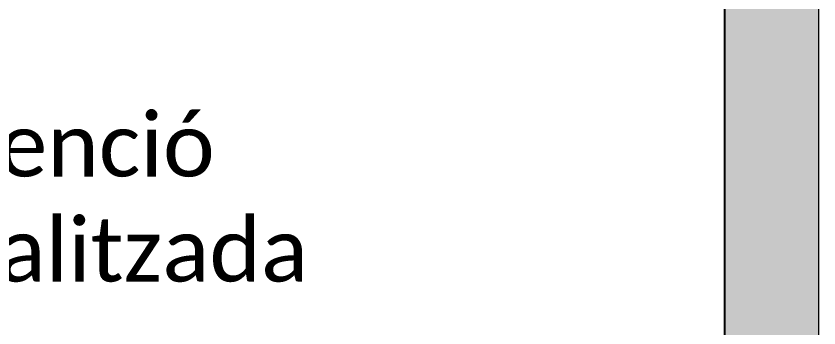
# Model space of a CAD drawing. Header units: metres. Extents: x 11076 to 23011, y 5678 to 28676.
# Drawn here: x 21092 to 22366, y 20329 to 20824 of the extents above; entities that cross this region are included whole.
import ezdxf

# ---------------------------------------------------------------- set-up
doc = ezdxf.new("R2010")
doc.units = ezdxf.units.M
doc.linetypes.add('CONTINUA', pattern=[0])
doc.layers.add('3201_Baixa distribució', color=7, linetype='CONTINUA', lineweight=18)
doc.layers.add('_Co TEXTO', color=7, linetype='Continuous', lineweight=13)
doc.layers.add('_Co MUROS', color=1, linetype='Continuous')
doc.layers.add('_Co TABIQUERIA', color=3, linetype='Continuous')

msp = doc.modelspace()

# ---------------------------------------------------------------- hatches: boundary and pattern name
at = {"layer": '_Co MUROS', "linetype": 'CONTINUA', "lineweight": 15, "transparency": 33554687}
msp.add_hatch(color=256, dxfattribs=at).paths.add_polyline_path([(22215.9, 28174.5), (22215.9, 20084.1), (22365.9, 20084.1), (22365.9, 28210.9)])

# ---------------------------------------------------------------- linework, layer by layer
at = {"layer": '3201_Baixa distribució', "linetype": 'CONTINUA', "lineweight": 18, "transparency": 33554687}
for p, q in [((22215.9, 28174.5), (22215.9, 19827.2)), ((22365.9, 19827.2), (22365.9, 22265.9))]:
    msp.add_line(p, q, dxfattribs=at)
at = {"layer": '_Co TABIQUERIA'}
for points in [[(19507.3, 20698.6), (19507.3, 22262.5), (22215.9, 22262.5), (22215.9, 19633.5), (19607.3, 19633.5)], [(19607.3, 20694.5), (19607.3, 22162.5), (22215.9, 22162.5), (22215.9, 19733.5), (19607.3, 19733.5), (19607.3, 19916.4)]]:
    msp.add_lwpolyline(points, dxfattribs=at)

# ---------------------------------------------------------------- texts
at = {"layer": '_Co TEXTO', "insert": (20590, 20669.6), "char_height": 100, "attachment_point": 1}
msp.add_mtext_dynamic_manual_height_columns('{\\fCalibri|b0|i0|c0|p34;Zona atenció\\P personalitzada}', width=4560.621, gutter_width=12.5, heights=[0], dxfattribs=at)

doc.saveas('drawing.dxf')
